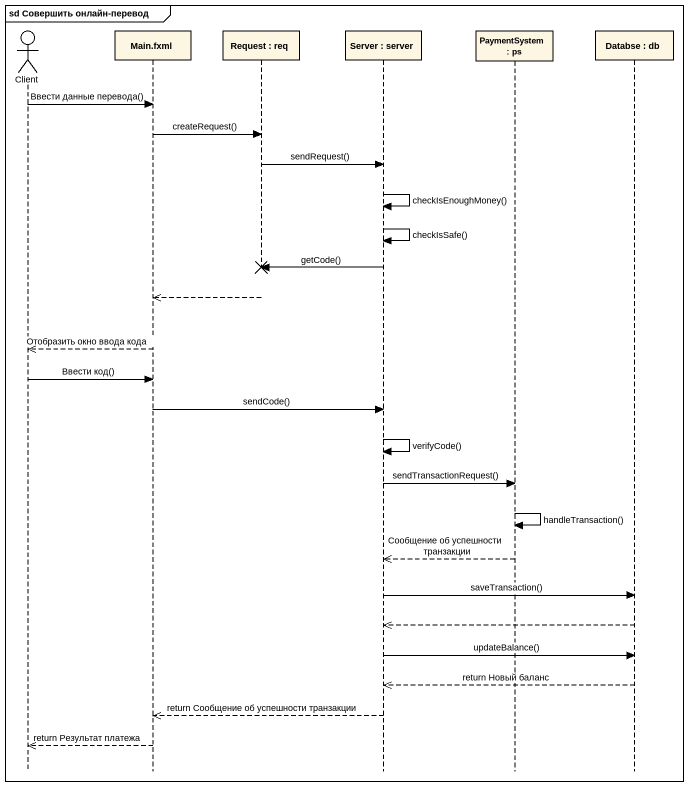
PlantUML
@startuml
mainframe sd Совершить онлайн-перевод
hide footbox
actor Client
participant "Main.fxml" as Main_fxml
participant "Request : req" as Request_req
participant "Server : server" as Server_server
participant "PaymentSystem : ps" as PaymentSystem_ps
participant "Databse : db" as Databse_db

Client -> Main_fxml : Ввести данные перевода()
Main_fxml -> Request_req : createRequest()
Request_req -> Server_server : sendRequest()
Server_server -> Server_server : checkIsEnoughMoney()
Server_server -> Server_server : checkIsSafe()
Server_server -> Request_req !! : getCode()
Request_req -->> Main_fxml
Main_fxml -->> Client : Отобразить окно ввода кода
Client -> Main_fxml : Ввести код()
Main_fxml -> Server_server : sendCode()
Server_server -> Server_server : verifyCode()
Server_server -> PaymentSystem_ps : sendTransactionRequest()
PaymentSystem_ps -> PaymentSystem_ps : handleTransaction()
PaymentSystem_ps -->> Server_server : Сообщение об успешности транзакции
Server_server -> Databse_db : saveTransaction()
Databse_db -->> Server_server
Server_server -> Databse_db : updateBalance()
Databse_db -->> Server_server : return Новый баланс
Server_server -->> Main_fxml : return Сообщение об успешности транзакции
Main_fxml -->> Client : return Результат платежа
@enduml
